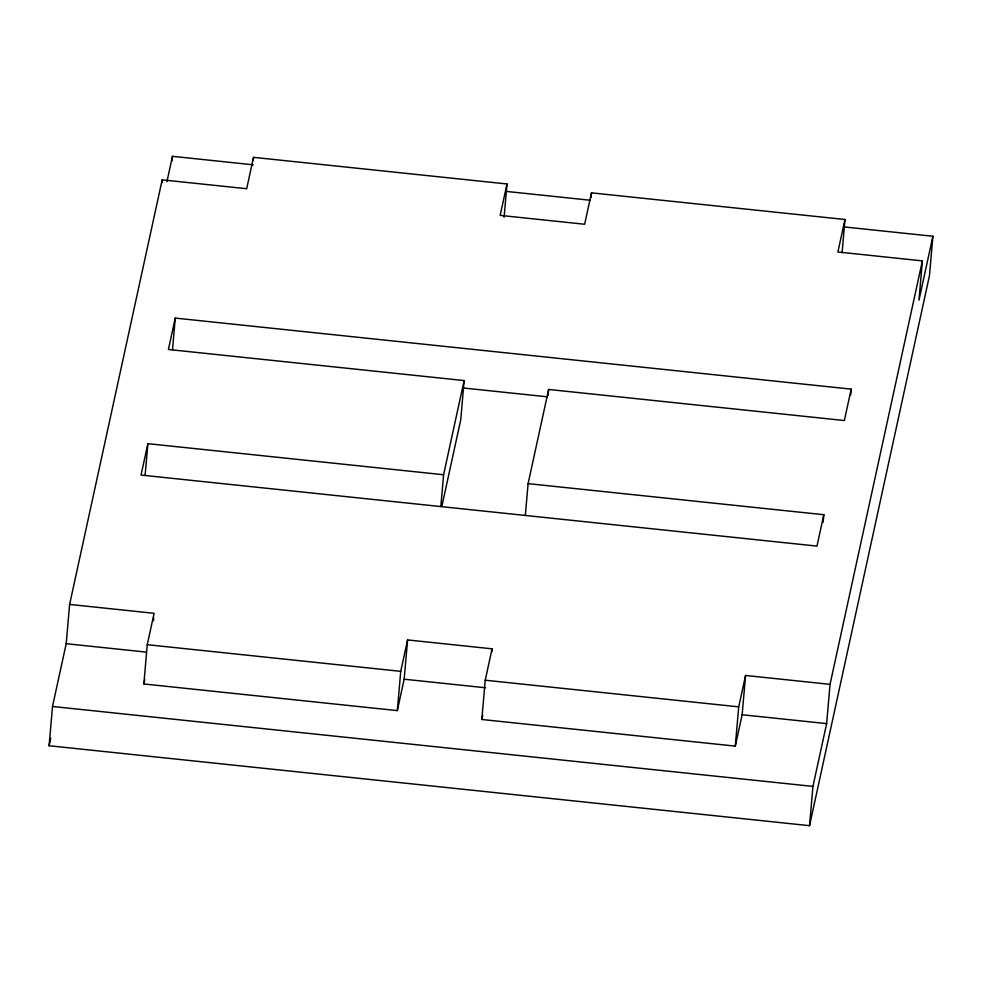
<?xml version="1.0" encoding="UTF-8"?>
<svg xmlns="http://www.w3.org/2000/svg" width="982" height="982" viewBox="0 0 982 982"><rect width="100%" height="100%" fill="white"/><g stroke="black" fill="none" stroke-linecap="round" stroke-linejoin="round"><path stroke-width="1.47" d="M844.508 226.965L932.9 236.257L929.488 275.525L809.536 825.678L49.1 745.743L52.512 706.475L66.199 643.689L69.612 604.421L162.177 179.853L246.678 188.728L253.516 157.341L506.994 183.978L504.11 217.206M161.92 182.873L162.177 179.853M172.071 160.864L172.464 156.322L253.233 164.816M145.115 475.386L147.877 443.668L443.594 474.748L464.13 380.562L168.413 349.482L175.25 318.082L851.198 389.13L850.67 395.169M172.501 349.801L175.25 318.082M491.81 651.839L492.068 648.82L407.579 639.945L404.167 679.213L397.329 710.612L143.851 683.963L147.251 644.695L154.1 613.308L69.612 604.421M153.45 620.857L153.708 617.838M253.258 160.361L253.516 157.341M397.329 710.612L400.73 671.344L407.579 639.945M440.844 506.467L443.594 474.748M464.13 380.562L460.73 419.83L441.814 506.54M506.994 183.978L500.157 215.377L584.646 224.252L591.495 192.853L844.974 219.502L837.879 251.993L922.38 260.881L830.048 684.344L745.559 675.469L742.147 714.736L735.297 746.124L481.818 719.487L485.231 680.219L492.068 648.82M525.333 515.354L528.095 483.635L548.631 389.449L844.348 420.529L851.198 389.13M548.103 395.488L548.631 389.449M591.103 197.382L591.495 192.853M735.297 746.124L738.709 706.856L745.559 675.469M842.09 252.73L844.974 219.502M823.162 522.264L823.812 514.715L528.095 483.635M809.536 825.678L812.949 786.41L826.635 723.611L830.048 684.344M922.38 260.881L918.968 300.148L932.9 236.257M166.915 181.744L172.464 156.322M49.1 745.743L50.733 738.255M147.877 443.668L141.027 475.067L816.975 546.102L823.812 514.715M143.851 683.963L144.82 679.483M481.818 719.487L482.8 715.006M506.196 191.404L590.022 200.218M463.283 387.988L547.195 396.802M147.251 644.695L400.73 671.344M485.231 680.219L738.709 706.856M66.199 643.689L146.171 652.097M404.167 679.213L485.648 687.781M742.147 714.736L826.635 723.611M52.512 706.475L812.949 786.41"/></g></svg>
